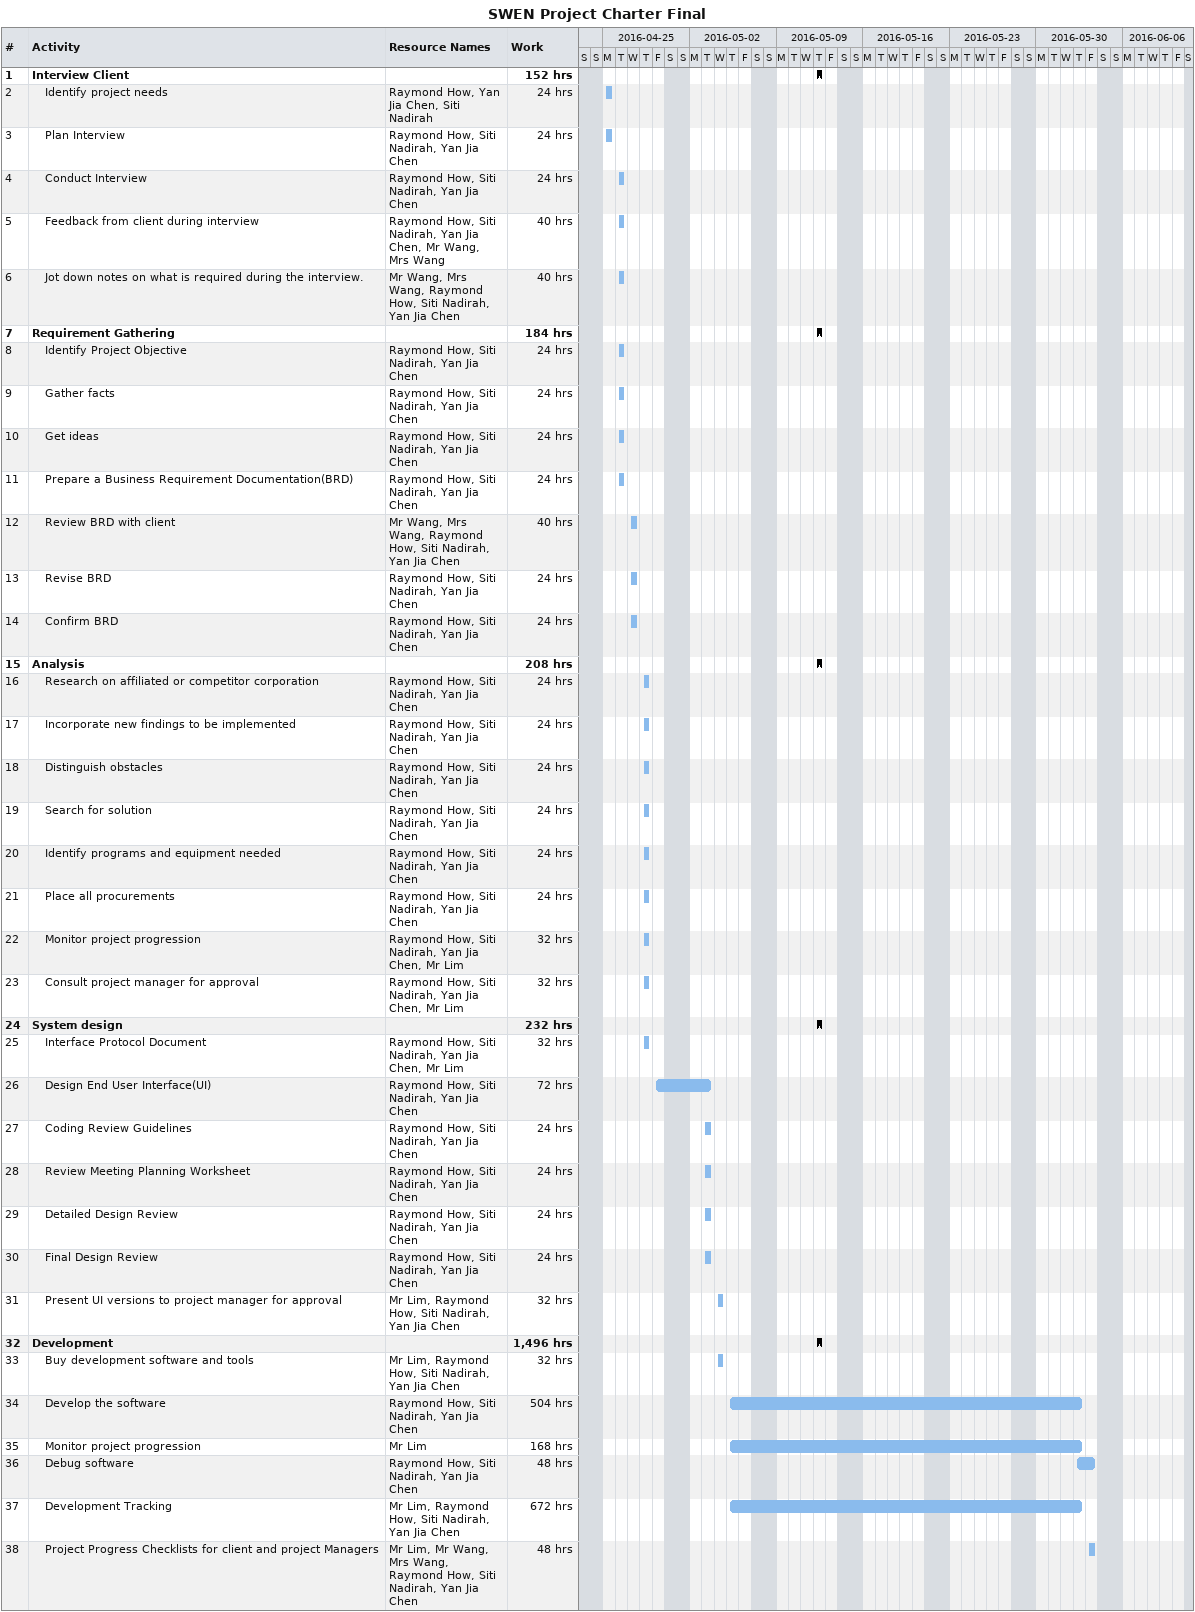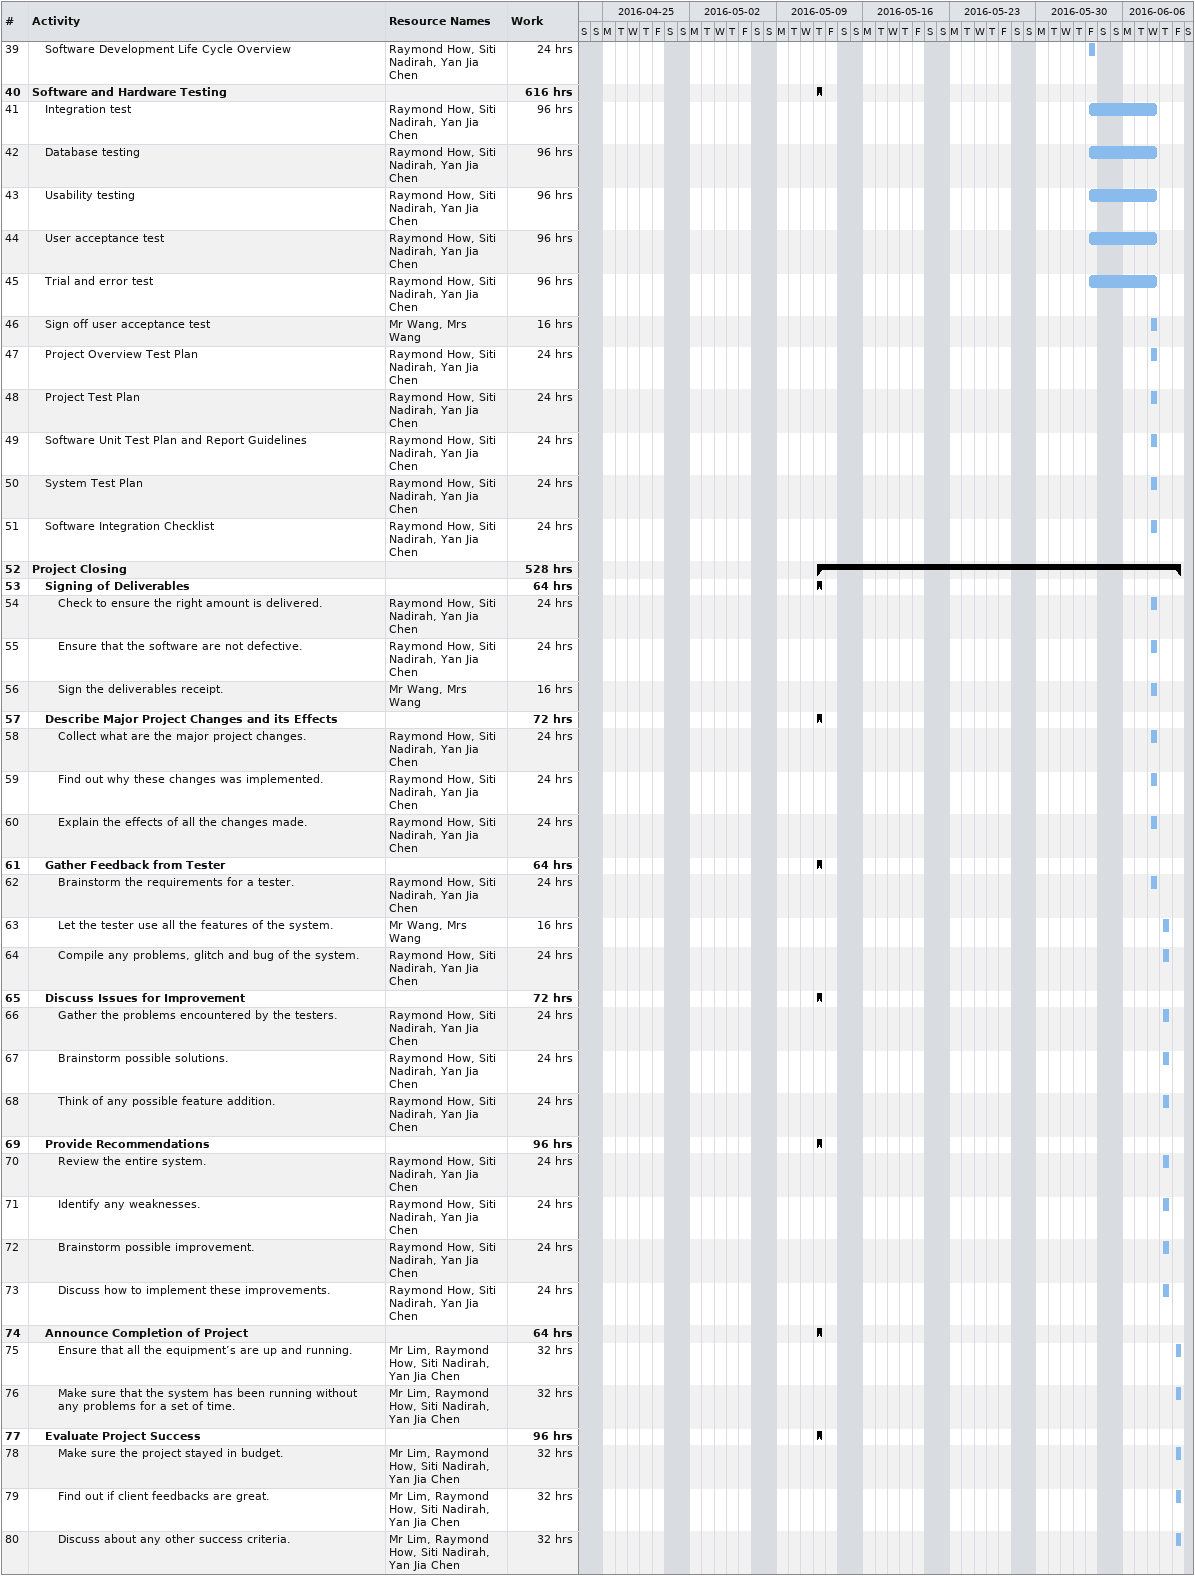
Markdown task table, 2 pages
SWEN Project Charter Final

| ID | Level | Task | Start | Finish | Resources | Work (h) |
|---|---|---|---|---|---|---|
| 1 | 1 | **Interview Client** | 2016-05-12 | 2016-05-12 |  | 152 |
| 2 | 2 | Identify project needs | 2016-04-25 | 2016-04-25 | Raymond How, Yan Jia Chen, Siti Nadirah | 24 |
| 3 | 2 | Plan Interview | 2016-04-25 | 2016-04-25 | Raymond How, Siti Nadirah, Yan Jia Chen | 24 |
| 4 | 2 | Conduct Interview | 2016-04-26 | 2016-04-26 | Raymond How, Siti Nadirah, Yan Jia Chen | 24 |
| 5 | 2 | Feedback from client during interview | 2016-04-26 | 2016-04-26 | Raymond How, Siti Nadirah, Yan Jia Chen, Mr Wang, Mrs Wang | 40 |
| 6 | 2 | Jot down notes on what is required during the interview. | 2016-04-26 | 2016-04-26 | Mr Wang, Mrs Wang, Raymond How, Siti Nadirah, Yan Jia Chen | 40 |
| 7 | 1 | **Requirement Gathering** | 2016-05-12 | 2016-05-12 |  | 184 |
| 8 | 2 | Identify Project Objective | 2016-04-26 | 2016-04-26 | Raymond How, Siti Nadirah, Yan Jia Chen | 24 |
| 9 | 2 | Gather facts | 2016-04-26 | 2016-04-26 | Raymond How, Siti Nadirah, Yan Jia Chen | 24 |
| 10 | 2 | Get ideas | 2016-04-26 | 2016-04-26 | Raymond How, Siti Nadirah, Yan Jia Chen | 24 |
| 11 | 2 | Prepare a Business Requirement Documentation(BRD) | 2016-04-26 | 2016-04-26 | Raymond How, Siti Nadirah, Yan Jia Chen | 24 |
| 12 | 2 | Review BRD with client | 2016-04-27 | 2016-04-27 | Mr Wang, Mrs Wang, Raymond How, Siti Nadirah, Yan Jia Chen | 40 |
| 13 | 2 | Revise BRD | 2016-04-27 | 2016-04-27 | Raymond How, Siti Nadirah, Yan Jia Chen | 24 |
| 14 | 2 | Confirm BRD | 2016-04-27 | 2016-04-27 | Raymond How, Siti Nadirah, Yan Jia Chen | 24 |
| 15 | 1 | **Analysis** | 2016-05-12 | 2016-05-12 |  | 208 |
| 16 | 2 | Research on affiliated or competitor corporation | 2016-04-28 | 2016-04-28 | Raymond How, Siti Nadirah, Yan Jia Chen | 24 |
| 17 | 2 | Incorporate new findings to be implemented | 2016-04-28 | 2016-04-28 | Raymond How, Siti Nadirah, Yan Jia Chen | 24 |
| 18 | 2 | Distinguish obstacles | 2016-04-28 | 2016-04-28 | Raymond How, Siti Nadirah, Yan Jia Chen | 24 |
| 19 | 2 | Search for solution | 2016-04-28 | 2016-04-28 | Raymond How, Siti Nadirah, Yan Jia Chen | 24 |
| 20 | 2 | Identify programs and equipment needed | 2016-04-28 | 2016-04-28 | Raymond How, Siti Nadirah, Yan Jia Chen | 24 |
| 21 | 2 | Place all procurements | 2016-04-28 | 2016-04-28 | Raymond How, Siti Nadirah, Yan Jia Chen | 24 |
| 22 | 2 | Monitor project progression | 2016-04-28 | 2016-04-28 | Raymond How, Siti Nadirah, Yan Jia Chen, Mr Lim | 32 |
| 23 | 2 | Consult project manager for approval | 2016-04-28 | 2016-04-28 | Raymond How, Siti Nadirah, Yan Jia Chen, Mr Lim | 32 |
| 24 | 1 | **System design** | 2016-05-12 | 2016-05-12 |  | 232 |
| 25 | 2 | Interface Protocol Document | 2016-04-28 | 2016-04-28 | Raymond How, Siti Nadirah, Yan Jia Chen, Mr Lim | 32 |
| 26 | 2 | Design End User Interface(UI) | 2016-04-29 | 2016-05-03 | Raymond How, Siti Nadirah, Yan Jia Chen | 72 |
| 27 | 2 | Coding Review Guidelines | 2016-05-03 | 2016-05-03 | Raymond How, Siti Nadirah, Yan Jia Chen | 24 |
| 28 | 2 | Review Meeting Planning Worksheet | 2016-05-03 | 2016-05-03 | Raymond How, Siti Nadirah, Yan Jia Chen | 24 |
| 29 | 2 | Detailed Design Review | 2016-05-03 | 2016-05-03 | Raymond How, Siti Nadirah, Yan Jia Chen | 24 |
| 30 | 2 | Final Design Review | 2016-05-03 | 2016-05-03 | Raymond How, Siti Nadirah, Yan Jia Chen | 24 |
| 31 | 2 | Present UI versions to project manager for approval | 2016-05-04 | 2016-05-04 | Mr Lim, Raymond How, Siti Nadirah, Yan Jia Chen | 32 |
| 32 | 1 | **Development** | 2016-05-12 | 2016-05-12 |  | 1496 |
| 33 | 2 | Buy development software and tools | 2016-05-04 | 2016-05-04 | Mr Lim, Raymond How, Siti Nadirah, Yan Jia Chen | 32 |
| 34 | 2 | Develop the software | 2016-05-05 | 2016-06-02 | Raymond How, Siti Nadirah, Yan Jia Chen | 504 |
| 35 | 2 | Monitor project progression | 2016-05-05 | 2016-06-02 | Mr Lim | 168 |
| 36 | 2 | Debug software | 2016-06-02 | 2016-06-03 | Raymond How, Siti Nadirah, Yan Jia Chen | 48 |
| 37 | 2 | Development Tracking | 2016-05-05 | 2016-06-02 | Mr Lim, Raymond How, Siti Nadirah, Yan Jia Chen | 672 |
| 38 | 2 | Project Progress Checklists for client and project Managers | 2016-06-03 | 2016-06-03 | Mr Lim, Mr Wang, Mrs Wang, Raymond How, Siti Nadirah, Yan Jia Chen | 48 |
| 39 | 2 | Software Development Life Cycle Overview | 2016-06-03 | 2016-06-03 | Raymond How, Siti Nadirah, Yan Jia Chen | 24 |
| 40 | 1 | **Software and Hardware Testing** | 2016-05-12 | 2016-05-12 |  | 616 |
| 41 | 2 | Integration test | 2016-06-03 | 2016-06-08 | Raymond How, Siti Nadirah, Yan Jia Chen | 96 |
| 42 | 2 | Database testing | 2016-06-03 | 2016-06-08 | Raymond How, Siti Nadirah, Yan Jia Chen | 96 |
| 43 | 2 | Usability testing | 2016-06-03 | 2016-06-08 | Raymond How, Siti Nadirah, Yan Jia Chen | 96 |
| 44 | 2 | User acceptance test | 2016-06-03 | 2016-06-08 | Raymond How, Siti Nadirah, Yan Jia Chen | 96 |
| 45 | 2 | Trial and error test | 2016-06-03 | 2016-06-08 | Raymond How, Siti Nadirah, Yan Jia Chen | 96 |
| 46 | 2 | Sign off user acceptance test | 2016-06-08 | 2016-06-08 | Mr Wang, Mrs Wang | 16 |
| 47 | 2 | Project Overview Test Plan | 2016-06-08 | 2016-06-08 | Raymond How, Siti Nadirah, Yan Jia Chen | 24 |
| 48 | 2 | Project Test Plan | 2016-06-08 | 2016-06-08 | Raymond How, Siti Nadirah, Yan Jia Chen | 24 |
| 49 | 2 | Software Unit Test Plan and Report Guidelines | 2016-06-08 | 2016-06-08 | Raymond How, Siti Nadirah, Yan Jia Chen | 24 |
| 50 | 2 | System Test Plan | 2016-06-08 | 2016-06-08 | Raymond How, Siti Nadirah, Yan Jia Chen | 24 |
| 51 | 2 | Software Integration Checklist | 2016-06-08 | 2016-06-08 | Raymond How, Siti Nadirah, Yan Jia Chen | 24 |
| 52 | 1 | **Project Closing** | 2016-05-12 | 2016-06-10 |  | 528 |
| 53 | 2 | **Signing of Deliverables** | 2016-05-12 | 2016-05-12 |  | 64 |
| 54 | 3 | Check to ensure the right amount is delivered. | 2016-06-08 | 2016-06-08 | Raymond How, Siti Nadirah, Yan Jia Chen | 24 |
| 55 | 3 | Ensure that the software are not defective. | 2016-06-08 | 2016-06-08 | Raymond How, Siti Nadirah, Yan Jia Chen | 24 |
| 56 | 3 | Sign the deliverables receipt. | 2016-06-08 | 2016-06-08 | Mr Wang, Mrs Wang | 16 |
| 57 | 2 | **Describe Major Project Changes and its Effects** | 2016-05-12 | 2016-05-12 |  | 72 |
| 58 | 3 | Collect what are the major project changes. | 2016-06-08 | 2016-06-08 | Raymond How, Siti Nadirah, Yan Jia Chen | 24 |
| 59 | 3 | Find out why these changes was implemented. | 2016-06-08 | 2016-06-08 | Raymond How, Siti Nadirah, Yan Jia Chen | 24 |
| 60 | 3 | Explain the effects of all the changes made. | 2016-06-08 | 2016-06-08 | Raymond How, Siti Nadirah, Yan Jia Chen | 24 |
| 61 | 2 | **Gather Feedback from Tester** | 2016-05-12 | 2016-05-12 |  | 64 |
| 62 | 3 | Brainstorm the requirements for a tester. | 2016-06-08 | 2016-06-08 | Raymond How, Siti Nadirah, Yan Jia Chen | 24 |
| 63 | 3 | Let the tester use all the features of the system. | 2016-06-09 | 2016-06-09 | Mr Wang, Mrs Wang | 16 |
| 64 | 3 | Compile any problems, glitch and bug of the system. | 2016-06-09 | 2016-06-09 | Raymond How, Siti Nadirah, Yan Jia Chen | 24 |
| 65 | 2 | **Discuss Issues for Improvement** | 2016-05-12 | 2016-05-12 |  | 72 |
| 66 | 3 | Gather the problems encountered by the testers. | 2016-06-09 | 2016-06-09 | Raymond How, Siti Nadirah, Yan Jia Chen | 24 |
| 67 | 3 | Brainstorm possible solutions. | 2016-06-09 | 2016-06-09 | Raymond How, Siti Nadirah, Yan Jia Chen | 24 |
| 68 | 3 | Think of any possible feature addition. | 2016-06-09 | 2016-06-09 | Raymond How, Siti Nadirah, Yan Jia Chen | 24 |
| 69 | 2 | **Provide Recommendations** | 2016-05-12 | 2016-05-12 |  | 96 |
| 70 | 3 | Review the entire system. | 2016-06-09 | 2016-06-09 | Raymond How, Siti Nadirah, Yan Jia Chen | 24 |
| 71 | 3 | Identify any weaknesses. | 2016-06-09 | 2016-06-09 | Raymond How, Siti Nadirah, Yan Jia Chen | 24 |
| 72 | 3 | Brainstorm possible improvement. | 2016-06-09 | 2016-06-09 | Raymond How, Siti Nadirah, Yan Jia Chen | 24 |
| 73 | 3 | Discuss how to implement these improvements. | 2016-06-09 | 2016-06-09 | Raymond How, Siti Nadirah, Yan Jia Chen | 24 |
| 74 | 2 | **Announce Completion of Project** | 2016-05-12 | 2016-05-12 |  | 64 |
| 75 | 3 | Ensure that all the equipment’s are up and running. | 2016-06-10 | 2016-06-10 | Mr Lim, Raymond How, Siti Nadirah, Yan Jia Chen | 32 |
| 76 | 3 | Make sure that the system has been running without any problems for a set of time. | 2016-06-10 | 2016-06-10 | Mr Lim, Raymond How, Siti Nadirah, Yan Jia Chen | 32 |
| 77 | 2 | **Evaluate Project Success** | 2016-05-12 | 2016-05-12 |  | 96 |
| 78 | 3 | Make sure the project stayed in budget. | 2016-06-10 | 2016-06-10 | Mr Lim, Raymond How, Siti Nadirah, Yan Jia Chen | 32 |
| 79 | 3 | Find out if client feedbacks are great. | 2016-06-10 | 2016-06-10 | Mr Lim, Raymond How, Siti Nadirah, Yan Jia Chen | 32 |
| 80 | 3 | Discuss about any other success criteria. | 2016-06-10 | 2016-06-10 | Mr Lim, Raymond How, Siti Nadirah, Yan Jia Chen | 32 |
